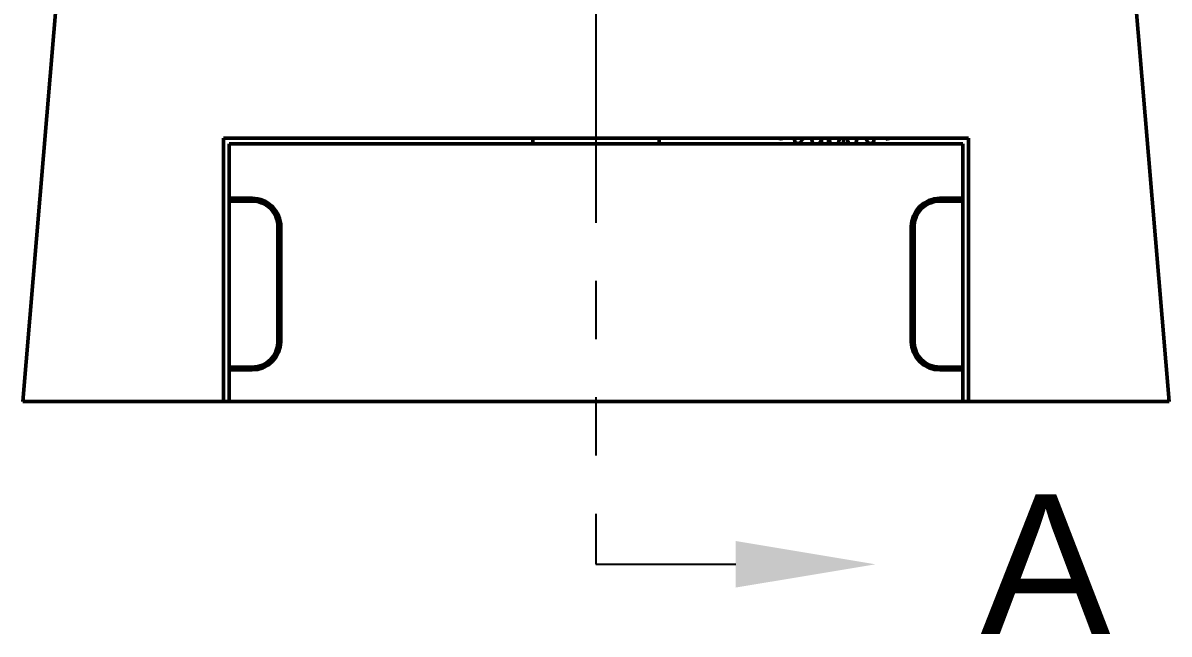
# Model space of a CAD drawing. Header units: inches. Extents: x 0.5 to 16.8, y 0.4 to 9.6.
# Drawn here: x 4.629 to 6.597, y 5.334 to 6.384 of the extents above; entities that cross this region are included whole.
import ezdxf

# ---------------------------------------------------------------- set-up
doc = ezdxf.new("R2010")
doc.units = ezdxf.units.IN
doc.header["$LTSCALE"] = 0.75
doc.header["$MEASUREMENT"] = 0
doc.linetypes.add('PHANTOM2', pattern=[1.25, 0.625, -0.125, 0.125, -0.125, 0.125, -0.125])
doc.layers.add('Annotations', color=7, linetype='Continuous', lineweight=25)
doc.layers.add('Visible', color=7, linetype='Continuous', lineweight=50)
doc.styles.get("Standard").update_dxf_attribs({"font": 'arial.ttf'})

msp = doc.modelspace()

# ---------------------------------------------------------------- linework, layer by layer
at = {"layer": 'Annotations', "linetype": 'PHANTOM2', "lineweight": 25}
msp.add_line((5.6132, 9.4158), (5.6132, 5.4538), dxfattribs=at)
at = {"layer": 'Annotations'}
msp.add_line((5.6132, 5.4538), (5.8532, 5.4538), dxfattribs=at)
msp.add_solid([(5.8532, 5.4938), (6.0932, 5.4538), (5.8532, 5.4138)], dxfattribs=at)
at = {"layer": 'Visible', "extrusion": (0, 1, 0)}
for p, q in [((4.752, 7.21, 0.0525), (4.629, 5.7336, 0.1756)), ((6.5975, 5.7336, 0.1756), (6.4745, 7.21, 0.0525)), ((4.9735, 5.7336, 0.4208), (4.9735, 6.1863, 0.383)), ((4.9736, 6.1864, 0.383), (6.2529, 6.1864, 0.383)), ((5.505, 6.1864, -0.0123), (5.505, 6.1765, -0.0123)), ((5.7215, 6.1765, -0.0123), (5.7215, 6.1864, -0.0123)), ((6.253, 6.1863, 0.383), (6.253, 5.7336, 0.4208)), ((4.9833, 6.1765, 1.5108), (6.2432, 6.1765, 1.5108)), ((4.9833, 6.083, 1.5186), (4.9833, 6.1765, 1.5108)), ((6.2432, 6.1765, 1.5108), (6.2432, 6.083, 1.5186)), ((4.9833, 6.083, -0.0123), (4.9833, 6.0781, -0.0123)), ((5.0227, 6.083, 1.5186), (4.9833, 6.083, 1.5186)), ((6.2432, 6.083, 1.5186), (6.2038, 6.083, 1.5186)), ((6.2432, 6.0781, -0.0123), (6.2432, 6.083, -0.0123)), ((5.0227, 6.0781, 1.519), (4.9833, 6.0781, 1.519)), ((4.9833, 6.0781, 1.519), (4.9833, 5.7927, 1.5428)), ((6.2432, 6.0781, 1.519), (6.2038, 6.0781, 1.519)), ((6.2432, 5.7927, 1.5428), (6.2432, 6.0781, 1.519)), ((5.067, 5.837, 1.5391), (5.067, 6.0338, 1.5227)), ((5.0719, 5.837, 1.5391), (5.0719, 6.0338, 1.5227)), ((6.1546, 6.0338, 1.5227), (6.1546, 5.837, 1.5391)), ((6.1595, 6.0338, 1.5227), (6.1595, 5.837, 1.5391)), ((5.067, 6.0227, 1.4741), (5.0719, 6.0227, 1.4741)), ((6.1595, 5.9994, 1.4219), (6.1546, 5.9994, 1.4047)), ((6.1546, 5.8714, 1.4047), (6.1595, 5.8714, 1.4219)), ((5.067, 5.8481, 1.4741), (5.0719, 5.8481, 1.4741)), ((4.9833, 5.7927, -0.0123), (4.9833, 5.7878, -0.0123)), ((4.9833, 5.7927, 1.5428), (5.0227, 5.7927, 1.5428)), ((4.9833, 5.7336, 1.5477), (4.9833, 5.7878, 1.5432)), ((4.9833, 5.7878, 1.5432), (5.0227, 5.7878, 1.5432)), ((6.2038, 5.7927, 1.5428), (6.2432, 5.7927, 1.5428)), ((6.2038, 5.7878, 1.5432), (6.2432, 5.7878, 1.5432)), ((6.2432, 5.7878, -0.0123), (6.2432, 5.7927, -0.0123)), ((6.2432, 5.7878, 1.5432), (6.2432, 5.7336, 1.5477)), ((4.9735, 5.7336, 0.4208), (4.8742, 5.7336, 0.4208)), ((4.9833, 5.7336, -1.2377), (4.9735, 5.7336, -1.2377)), ((6.2432, 5.7336, 1.5477), (4.9833, 5.7336, 1.5477)), ((6.253, 5.7336, -1.2377), (6.2432, 5.7336, -1.2377)), ((6.3523, 5.7336, 0.4208), (6.253, 5.7336, 0.4208))]:
    msp.add_line(p, q, dxfattribs=at)
at = {"layer": 'Visible'}
for start, end in [(251.6236, 252.7261), (287.2739, 288.3764), (257.2739, 258.7261), (281.2739, 282.7261)]:
    msp.add_arc((6.0225, 6.4759, -0.4651), 0.3051, start, end, dxfattribs=at)
at = {"layer": 'Visible', "extrusion": (-1.29247e-26, 0.083045, 0.996546)}
for centre, major_axis, start_param, end_param in [((5.0227, 6.0338, 1.5227), (0, -0.0492, 0.0041), 1.570796, 3.141593), ((5.0227, 6.0338, 1.5227), (0, -0.0443, 0.0037), 1.570796, 3.141593), ((6.2038, 5.837, 1.5391), (0, -0.0492, 0.0041), 4.712389, 6.283185), ((6.2038, 5.837, 1.5391), (0, -0.0443, 0.0037), 4.712389, 6.283185)]:
    msp.add_ellipse(centre, major_axis=major_axis, ratio=0.996546, start_param=start_param, end_param=end_param, dxfattribs=at)
at = {"layer": 'Visible', "extrusion": (0, 0.083045, 0.996546)}
msp.add_ellipse((6.2038, 6.0338, 1.5227), major_axis=(0, -0.0492, 0.0041), ratio=0.996546, start_param=3.141593, end_param=4.712389, dxfattribs=at)
at = {"layer": 'Visible', "extrusion": (-6.46235e-27, 0.083045, 0.996546)}
for centre, start_param, end_param in [((6.2038, 6.0338, 1.5227), 3.141593, 4.712389), ((5.0227, 5.837, 1.5391), 0, 1.570796)]:
    msp.add_ellipse(centre, major_axis=(0, -0.0443, 0.0037), ratio=0.996546, start_param=start_param, end_param=end_param, dxfattribs=at)
at = {"layer": 'Visible', "extrusion": (1.29247e-26, 0.083045, 0.996546)}
msp.add_ellipse((5.0227, 5.837, 1.5391), major_axis=(0, -0.0492, 0.0041), ratio=0.996546, start_param=0, end_param=1.570796, dxfattribs=at)
at = {"layer": 'Visible', "extrusion": (0, 1, 0)}
for centre, major_axis, start_param, end_param in [((4.8759, 5.7336, 0.1739), (-0.1752, 0, 0.1752), 5.501235, 7.065135), ((6.3506, 5.7336, 0.1739), (0.1752, 0, 0.1752), -0.78195, 0.78195)]:
    msp.add_ellipse(centre, major_axis=major_axis, ratio=0.993127, start_param=start_param, end_param=end_param, dxfattribs=at)
at = {"layer": 'Visible'}
for points, degree, knots in [([(5.9319, 6.1846, -0.4651), (5.9319, 6.1847, -0.4651), (5.9321, 6.1848, -0.4651), (5.9323, 6.1851, -0.4651), (5.9326, 6.1854, -0.4651), (5.9329, 6.1858, -0.4651), (5.9331, 6.186, -0.4651), (5.9333, 6.1862, -0.4651), (5.9334, 6.1864, -0.4651), (5.9334, 6.1864, -0.4651)], 5, [-1, -1, -1, -1, -1, -1, -0.97777778, -0.95555556, -0.93333333, -0.91111111, -0.90053317, -0.90053317, -0.90053317, -0.90053317, -0.90053317, -0.90053317]), ([(5.9538, 6.1864, -0.4651), (5.9539, 6.1863, -0.4651), (5.9539, 6.1862, -0.4651), (5.9539, 6.1859, -0.4651), (5.954, 6.1856, -0.4651), (5.954, 6.1851, -0.4651), (5.9541, 6.1846, -0.4651), (5.9542, 6.1841, -0.4651), (5.9543, 6.1836, -0.4651), (5.9544, 6.183, -0.4651), (5.9544, 6.1825, -0.4651), (5.9545, 6.182, -0.4651), (5.9546, 6.1815, -0.4651), (5.9547, 6.1809, -0.4651), (5.9548, 6.1804, -0.4651), (5.9549, 6.1799, -0.4651), (5.955, 6.1794, -0.4651), (5.9551, 6.179, -0.4651), (5.9552, 6.1786, -0.4651), (5.9552, 6.1784, -0.4651), (5.9553, 6.1783, -0.4651)], 5, [0.6573818, 0.6573818, 0.6573818, 0.6573818, 0.6573818, 0.6573818, 0.6666667, 0.6888889, 0.7111111, 0.7333333, 0.7555556, 0.7777778, 0.8, 0.8222222, 0.8444444, 0.8666667, 0.8888889, 0.9111111, 0.9333333, 0.9555556, 0.9777778, 1, 1, 1, 1, 1, 1]), ([(5.9628, 6.1767, -0.4651), (5.9629, 6.1768, -0.4651), (5.963, 6.177, -0.4651), (5.9632, 6.1772, -0.4651), (5.9634, 6.1776, -0.4651), (5.9637, 6.178, -0.4651), (5.9641, 6.1785, -0.4651), (5.9644, 6.1789, -0.4651), (5.9647, 6.1793, -0.4651), (5.965, 6.1798, -0.4651), (5.9653, 6.1802, -0.4651), (5.9656, 6.1807, -0.4651), (5.9658, 6.1811, -0.4651), (5.9661, 6.1815, -0.4651), (5.9664, 6.182, -0.4651), (5.9667, 6.1824, -0.4651), (5.967, 6.1829, -0.4651), (5.9673, 6.1833, -0.4651), (5.9675, 6.1838, -0.4651), (5.9678, 6.1842, -0.4651), (5.9681, 6.1847, -0.4651), (5.9684, 6.1851, -0.4651), (5.9686, 6.1856, -0.4651), (5.9688, 6.1859, -0.4651), (5.969, 6.1862, -0.4651), (5.9691, 6.1863, -0.4651), (5.9691, 6.1864, -0.4651)], 5, [-1, -1, -1, -1, -1, -1, -0.9777778, -0.9555556, -0.9333333, -0.9111111, -0.8888889, -0.8666667, -0.8444444, -0.8222222, -0.8, -0.7777778, -0.7555556, -0.7333333, -0.7111111, -0.6888889, -0.6666667, -0.6444444, -0.6222222, -0.6, -0.5777778, -0.5555556, -0.5333333, -0.5151184, -0.5151184, -0.5151184, -0.5151184, -0.5151184, -0.5151184]), ([(5.9833, 6.1864, -0.4651), (5.9833, 6.1864, -0.4651), (5.9833, 6.1862, -0.4651), (5.9834, 6.186, -0.4651), (5.9834, 6.1856, -0.4651), (5.9835, 6.1852, -0.4651), (5.9836, 6.1847, -0.4651), (5.9837, 6.1842, -0.4651), (5.9838, 6.1837, -0.4651), (5.9839, 6.1831, -0.4651), (5.9841, 6.1826, -0.4651), (5.9842, 6.1821, -0.4651), (5.9843, 6.1816, -0.4651), (5.9844, 6.1811, -0.4651), (5.9845, 6.1806, -0.4651), (5.9847, 6.1801, -0.4651), (5.9848, 6.1796, -0.4651), (5.9849, 6.1791, -0.4651), (5.9851, 6.1785, -0.4651), (5.9852, 6.178, -0.4651), (5.9853, 6.1775, -0.4651), (5.9855, 6.1771, -0.4651), (5.9855, 6.1768, -0.4651), (5.9856, 6.1766, -0.4651), (5.9856, 6.1765, -0.4651)], 5, [0.414259, 0.414259, 0.414259, 0.414259, 0.414259, 0.414259, 0.4222222, 0.4444444, 0.4666667, 0.4888889, 0.5111111, 0.5333333, 0.5555556, 0.5777778, 0.6, 0.6222222, 0.6444444, 0.6666667, 0.6888889, 0.7111111, 0.7333333, 0.7555556, 0.7777778, 0.8, 0.8222222, 0.8425311, 0.8425311, 0.8425311, 0.8425311, 0.8425311, 0.8425311]), ([(5.9968, 6.1765, -0.4651), (5.9969, 6.1766, -0.4651), (5.9969, 6.1767, -0.4651), (5.9971, 6.177, -0.4651), (5.9972, 6.1773, -0.4651), (5.9975, 6.1777, -0.4651), (5.9977, 6.1782, -0.4651), (5.9979, 6.1787, -0.4651), (5.9982, 6.1792, -0.4651), (5.9984, 6.1796, -0.4651), (5.9986, 6.1801, -0.4651), (5.9988, 6.1806, -0.4651), (5.9991, 6.1811, -0.4651), (5.9993, 6.1815, -0.4651), (5.9995, 6.182, -0.4651), (5.9997, 6.1825, -0.4651), (5.9999, 6.183, -0.4651), (6.0001, 6.1834, -0.4651), (6.0003, 6.1839, -0.4651), (6.0005, 6.1844, -0.4651), (6.0007, 6.1849, -0.4651), (6.0009, 6.1854, -0.4651), (6.0011, 6.1858, -0.4651), (6.0012, 6.1861, -0.4651), (6.0013, 6.1863, -0.4651), (6.0013, 6.1864, -0.4651), (6.0013, 6.1864, -0.4651)], 5, [-0.7896681, -0.7896681, -0.7896681, -0.7896681, -0.7896681, -0.7896681, -0.7777778, -0.7555556, -0.7333333, -0.7111111, -0.6888889, -0.6666667, -0.6444444, -0.6222222, -0.6, -0.5777778, -0.5555556, -0.5333333, -0.5111111, -0.4888889, -0.4666667, -0.4444444, -0.4222222, -0.4, -0.3777778, -0.3555556, -0.3333333, -0.3300109, -0.3300109, -0.3300109, -0.3300109, -0.3300109, -0.3300109]), ([(6.013, 6.1864, -0.4651), (6.0131, 6.1863, -0.4651), (6.0131, 6.1862, -0.4651), (6.0132, 6.186, -0.4651), (6.0133, 6.1856, -0.4651), (6.0134, 6.1852, -0.4651), (6.0135, 6.1847, -0.4651), (6.0137, 6.1842, -0.4651), (6.0138, 6.1837, -0.4651), (6.014, 6.1832, -0.4651), (6.0141, 6.1827, -0.4651), (6.0143, 6.1822, -0.4651), (6.0144, 6.1817, -0.4651), (6.0146, 6.1812, -0.4651), (6.0148, 6.1807, -0.4651), (6.0149, 6.1802, -0.4651), (6.0151, 6.1797, -0.4651), (6.0153, 6.1792, -0.4651), (6.0154, 6.1787, -0.4651), (6.0156, 6.1782, -0.4651), (6.0158, 6.1777, -0.4651), (6.016, 6.1773, -0.4651), (6.0161, 6.177, -0.4651), (6.0162, 6.1767, -0.4651), (6.0162, 6.1766, -0.4651), (6.0163, 6.1765, -0.4651)], 5, [0.3022481, 0.3022481, 0.3022481, 0.3022481, 0.3022481, 0.3022481, 0.3111111, 0.3333333, 0.3555556, 0.3777778, 0.4, 0.4222222, 0.4444444, 0.4666667, 0.4888889, 0.5111111, 0.5333333, 0.5555556, 0.5777778, 0.6, 0.6222222, 0.6444444, 0.6666667, 0.6888889, 0.7111111, 0.7333333, 0.7429079, 0.7429079, 0.7429079, 0.7429079, 0.7429079, 0.7429079]), ([(6.0287, 6.1765, -0.4651), (6.0287, 6.1766, -0.4651), (6.0288, 6.1767, -0.4651), (6.0288, 6.177, -0.4651), (6.029, 6.1773, -0.4651), (6.0291, 6.1777, -0.4651), (6.0293, 6.1782, -0.4651), (6.0295, 6.1787, -0.4651), (6.0297, 6.1792, -0.4651), (6.0298, 6.1797, -0.4651), (6.03, 6.1802, -0.4651), (6.0302, 6.1807, -0.4651), (6.0303, 6.1812, -0.4651), (6.0305, 6.1817, -0.4651), (6.0307, 6.1822, -0.4651), (6.0308, 6.1827, -0.4651), (6.031, 6.1832, -0.4651), (6.0311, 6.1837, -0.4651), (6.0313, 6.1842, -0.4651), (6.0314, 6.1847, -0.4651), (6.0316, 6.1852, -0.4651), (6.0317, 6.1856, -0.4651), (6.0318, 6.186, -0.4651), (6.0318, 6.1862, -0.4651), (6.0319, 6.1863, -0.4651), (6.0319, 6.1864, -0.4651)], 5, [-0.7429079, -0.7429079, -0.7429079, -0.7429079, -0.7429079, -0.7429079, -0.7333333, -0.7111111, -0.6888889, -0.6666667, -0.6444444, -0.6222222, -0.6, -0.5777778, -0.5555556, -0.5333333, -0.5111111, -0.4888889, -0.4666667, -0.4444444, -0.4222222, -0.4, -0.3777778, -0.3555556, -0.3333333, -0.3111111, -0.3022481, -0.3022481, -0.3022481, -0.3022481, -0.3022481, -0.3022481]), ([(6.0381, 6.1864, -0.936), (6.0381, 6.1851, -0.9357), (6.0381, 6.1839, -0.9354), (6.0381, 6.1806, -0.9348), (6.0381, 6.1786, -0.9344), (6.0381, 6.1765, -0.9341)], 3, [1.647408, 1.647408, 1.647408, 1.647408, 1.6861459, 1.6861459, 1.7492181, 1.7492181, 1.7492181, 1.7492181]), ([(6.0436, 6.1864, -0.4651), (6.0436, 6.1864, -0.4651), (6.0436, 6.1863, -0.4651), (6.0437, 6.1861, -0.4651), (6.0438, 6.1858, -0.4651), (6.044, 6.1854, -0.4651), (6.0442, 6.1849, -0.4651), (6.0444, 6.1844, -0.4651), (6.0446, 6.1839, -0.4651), (6.0448, 6.1834, -0.4651), (6.045, 6.183, -0.4651), (6.0452, 6.1825, -0.4651), (6.0454, 6.182, -0.4651), (6.0457, 6.1815, -0.4651), (6.0459, 6.1811, -0.4651), (6.0461, 6.1806, -0.4651), (6.0463, 6.1801, -0.4651), (6.0465, 6.1796, -0.4651), (6.0468, 6.1792, -0.4651), (6.047, 6.1787, -0.4651), (6.0472, 6.1782, -0.4651), (6.0475, 6.1777, -0.4651), (6.0477, 6.1773, -0.4651), (6.0479, 6.177, -0.4651), (6.048, 6.1767, -0.4651), (6.0481, 6.1766, -0.4651), (6.0481, 6.1765, -0.4651)], 5, [0.3300109, 0.3300109, 0.3300109, 0.3300109, 0.3300109, 0.3300109, 0.3333333, 0.3555556, 0.3777778, 0.4, 0.4222222, 0.4444444, 0.4666667, 0.4888889, 0.5111111, 0.5333333, 0.5555556, 0.5777778, 0.6, 0.6222222, 0.6444444, 0.6666667, 0.6888889, 0.7111111, 0.7333333, 0.7555556, 0.7777778, 0.7896681, 0.7896681, 0.7896681, 0.7896681, 0.7896681, 0.7896681]), ([(6.0593, 6.1765, -0.4651), (6.0593, 6.1766, -0.4651), (6.0594, 6.1768, -0.4651), (6.0595, 6.1771, -0.4651), (6.0596, 6.1775, -0.4651), (6.0597, 6.178, -0.4651), (6.0599, 6.1785, -0.4651), (6.06, 6.1791, -0.4651), (6.0601, 6.1796, -0.4651), (6.0603, 6.1801, -0.4651), (6.0604, 6.1806, -0.4651), (6.0605, 6.1811, -0.4651), (6.0606, 6.1816, -0.4651), (6.0608, 6.1821, -0.4651), (6.0609, 6.1826, -0.4651), (6.061, 6.1831, -0.4651), (6.0611, 6.1837, -0.4651), (6.0612, 6.1842, -0.4651), (6.0613, 6.1847, -0.4651), (6.0614, 6.1852, -0.4651), (6.0615, 6.1856, -0.4651), (6.0616, 6.186, -0.4651), (6.0616, 6.1862, -0.4651), (6.0617, 6.1864, -0.4651), (6.0617, 6.1864, -0.4651)], 5, [-0.8425311, -0.8425311, -0.8425311, -0.8425311, -0.8425311, -0.8425311, -0.8222222, -0.8, -0.7777778, -0.7555556, -0.7333333, -0.7111111, -0.6888889, -0.6666667, -0.6444444, -0.6222222, -0.6, -0.5777778, -0.5555556, -0.5333333, -0.5111111, -0.4888889, -0.4666667, -0.4444444, -0.4222222, -0.414259, -0.414259, -0.414259, -0.414259, -0.414259, -0.414259]), ([(6.0758, 6.1864, -0.4651), (6.0759, 6.1863, -0.4651), (6.076, 6.1862, -0.4651), (6.0761, 6.1859, -0.4651), (6.0763, 6.1856, -0.4651), (6.0766, 6.1851, -0.4651), (6.0768, 6.1847, -0.4651), (6.0771, 6.1842, -0.4651), (6.0774, 6.1838, -0.4651), (6.0777, 6.1833, -0.4651), (6.0779, 6.1829, -0.4651), (6.0782, 6.1824, -0.4651), (6.0785, 6.182, -0.4651), (6.0788, 6.1815, -0.4651), (6.0791, 6.1811, -0.4651), (6.0794, 6.1807, -0.4651), (6.0797, 6.1802, -0.4651), (6.08, 6.1798, -0.4651), (6.0803, 6.1793, -0.4651), (6.0806, 6.1789, -0.4651), (6.0809, 6.1785, -0.4651), (6.0812, 6.178, -0.4651), (6.0815, 6.1776, -0.4651), (6.0817, 6.1772, -0.4651), (6.0819, 6.177, -0.4651), (6.0821, 6.1768, -0.4651), (6.0821, 6.1767, -0.4651)], 5, [0.5151184, 0.5151184, 0.5151184, 0.5151184, 0.5151184, 0.5151184, 0.5333333, 0.5555556, 0.5777778, 0.6, 0.6222222, 0.6444444, 0.6666667, 0.6888889, 0.7111111, 0.7333333, 0.7555556, 0.7777778, 0.8, 0.8222222, 0.8444444, 0.8666667, 0.8888889, 0.9111111, 0.9333333, 0.9555556, 0.9777778, 1, 1, 1, 1, 1, 1]), ([(6.0897, 6.1783, -0.4651), (6.0897, 6.1784, -0.4651), (6.0897, 6.1786, -0.4651), (6.0898, 6.179, -0.4651), (6.0899, 6.1794, -0.4651), (6.09, 6.1799, -0.4651), (6.0901, 6.1804, -0.4651), (6.0902, 6.1809, -0.4651), (6.0903, 6.1815, -0.4651), (6.0904, 6.182, -0.4651), (6.0905, 6.1825, -0.4651), (6.0906, 6.183, -0.4651), (6.0907, 6.1836, -0.4651), (6.0907, 6.1841, -0.4651), (6.0908, 6.1846, -0.4651), (6.0909, 6.1851, -0.4651), (6.091, 6.1856, -0.4651), (6.091, 6.1859, -0.4651), (6.0911, 6.1862, -0.4651), (6.0911, 6.1863, -0.4651), (6.0911, 6.1864, -0.4651)], 5, [-1, -1, -1, -1, -1, -1, -0.9777778, -0.9555556, -0.9333333, -0.9111111, -0.8888889, -0.8666667, -0.8444444, -0.8222222, -0.8, -0.7777778, -0.7555556, -0.7333333, -0.7111111, -0.6888889, -0.6666667, -0.6573818, -0.6573818, -0.6573818, -0.6573818, -0.6573818, -0.6573818]), ([(6.1115, 6.1864, -0.4651), (6.1115, 6.1864, -0.4651), (6.1116, 6.1862, -0.4651), (6.1118, 6.186, -0.4651), (6.112, 6.1858, -0.4651), (6.1124, 6.1854, -0.4651), (6.1126, 6.1851, -0.4651), (6.1129, 6.1848, -0.4651), (6.113, 6.1847, -0.4651), (6.1131, 6.1846, -0.4651)], 5, [0.90053317, 0.90053317, 0.90053317, 0.90053317, 0.90053317, 0.90053317, 0.91111111, 0.93333333, 0.95555556, 0.97777778, 1, 1, 1, 1, 1, 1]), ([(5.067, 5.9994, 1.4741), (5.0686, 5.9975, 1.4741), (5.0699, 5.9954, 1.4741), (5.0713, 5.9921, 1.4741), (5.0716, 5.9911, 1.4741), (5.0719, 5.9901, 1.4741)], 3, [0, 0, 0, 0, 0.0753549, 0.0753549, 0.1083664, 0.1083664, 0.1083664, 0.1083664]), ([(5.0719, 5.8808, 1.4741), (5.0717, 5.88, 1.4741), (5.0715, 5.8792, 1.4741), (5.0702, 5.8759, 1.4741), (5.0688, 5.8735, 1.4741), (5.067, 5.8714, 1.4741)], 3, [0.0528408, 0.0528408, 0.0528408, 0.0528408, 0.0772799, 0.0772799, 0.1609821, 0.1609821, 0.1609821, 0.1609821])]:
    msp.add_open_spline(points, degree=degree, knots=knots, dxfattribs=at)
for points in [[(6.0006, 6.1765, -0.9341), (6.0006, 6.1792, -0.9345), (6.0006, 6.1819, -0.935), (6.0006, 6.1845, -0.9356)], [(6.0125, 6.1864, -0.9333), (6.0125, 6.1833, -0.9326), (6.0125, 6.18, -0.932), (6.0125, 6.1765, -0.9315)], [(6.0137, 6.1841, -0.9328), (6.0137, 6.1817, -0.9323), (6.0137, 6.1792, -0.9319), (6.0137, 6.1765, -0.9315)]]:
    msp.add_open_spline(points, degree=3, dxfattribs=at)

# ---------------------------------------------------------------- texts
at = {"layer": 'Annotations', "insert": (6.3853, 5.4538), "char_height": 0.24, "attachment_point": 5}
msp.add_mtext('A', dxfattribs=at)

doc.saveas('drawing.dxf')
